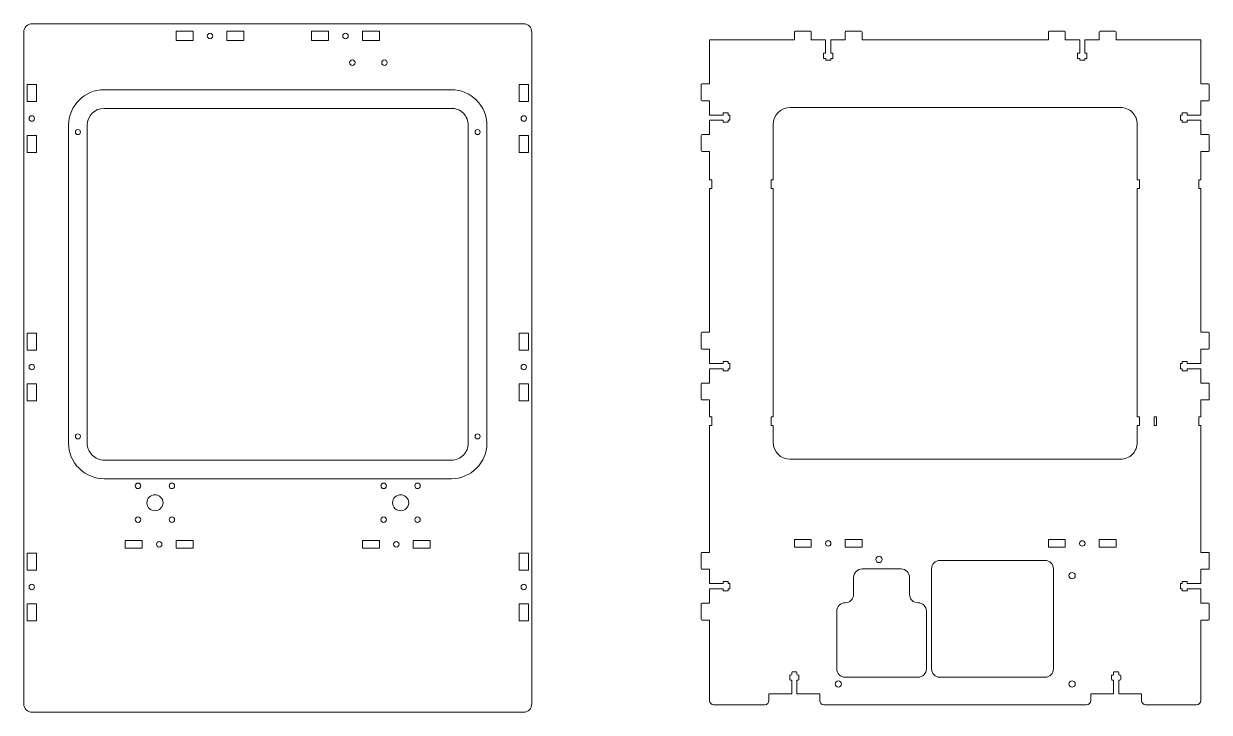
# Model space of a CAD drawing. Header units: millimetres. Extents: x -350 to 1050, y -3 to 474.
# Drawn here: x 350 to 1050, y -3 to 403 of the extents above; entities that cross this region are included whole.
import ezdxf

# ---------------------------------------------------------------- set-up
doc = ezdxf.new("R2010")
doc.units = ezdxf.units.MM
doc.header["$MEASUREMENT"] = 0
doc.layers.get('0').update_dxf_attribs({"linetype": 'CONTINUOUS', "lineweight": 0, "true_color": 0x000000})
doc.layers.add('AcrylicCover', color=3, linetype='CONTINUOUS', lineweight=0)

# ---------------------------------------------------------------- blocks, each defined once
blk = doc.blocks.new('AcrylicCover')
blk.add_lwpolyline([(102.5, 218.8, -0.414215), (123.5, 197.8), (123.5, 10, -0.414214), (102.5, -11), (-102.5, -11, -0.414214), (-123.5, 10), (-123.5, 197.8, -0.414212), (-102.5, 218.8)], format="xyb", close=True)
at = {"linetype": 'Continuous'}
for centre in [(-118, 193.8), (118, 193.8), (-118, 14), (118, 14)]:
    blk.add_circle(centre, 1.5, dxfattribs=at)

msp = doc.modelspace()

# ---------------------------------------------------------------- linework, layer by layer
for p, q in [((355, 403.4), (645, 403.4)), ((350, 1.6), (350, 398.4)), ((440, 393.4), (440, 398.9)), ((450, 398.9), (440, 398.9)), ((450, 393.4), (440, 393.4)), ((450, 398.9), (450, 393.4)), ((470, 393.4), (470, 398.9)), ((480, 398.9), (470, 398.9)), ((480, 393.4), (470, 393.4)), ((480, 398.9), (480, 393.4)), ((520, 393.4), (520, 398.9)), ((530, 398.9), (520, 398.9)), ((530, 393.4), (520, 393.4)), ((530, 398.9), (530, 393.4)), ((550, 393.4), (550, 398.9)), ((560, 398.9), (550, 398.9)), ((560, 393.4), (550, 393.4)), ((560, 398.9), (560, 393.4)), ((650, 398.4), (650, 1.6)), ((755, 393.9), (805, 393.9)), ((755, 393.9), (755, 367.9)), ((805, 393.9), (805, 398.4)), ((805.5, 398.9), (814.5, 398.9)), ((815, 398.4), (815, 393.9)), ((815, 393.9), (823.48, 393.9)), ((823.48, 393.9), (823.48, 385.9)), ((826.5, 393.9), (835, 393.9)), ((826.5, 385.9), (826.5, 393.9)), ((835, 393.9), (835, 398.4)), ((835.5, 398.9), (844.5, 398.9)), ((845, 398.4), (845, 393.9)), ((845, 393.9), (955, 393.9)), ((955, 393.9), (955, 398.4)), ((955.5, 398.9), (964.5, 398.9)), ((965, 398.4), (965, 393.9)), ((965, 393.9), (973.48, 393.9)), ((973.48, 393.9), (973.48, 385.9)), ((976.5, 393.9), (985, 393.9)), ((976.5, 385.9), (976.5, 393.9)), ((985, 393.9), (985, 398.4)), ((985.5, 398.9), (994.5, 398.9)), ((995, 398.4), (995, 393.9)), ((995, 393.9), (1045, 393.9)), ((1045, 393.9), (1045, 367.9)), ((350, 390.41), (350, 390.41)), ((822.25, 385.9), (822.25, 382.9)), ((823.48, 385.9), (822.25, 385.9)), ((827.75, 385.9), (826.5, 385.9)), ((827.75, 385.9), (827.75, 382.9)), ((972.25, 385.9), (972.25, 382.9)), ((973.48, 385.9), (972.25, 385.9)), ((977.75, 385.9), (976.5, 385.9)), ((977.75, 385.9), (977.75, 382.9)), ((822.25, 382.9), (823.5, 382.9)), ((823.5, 381.9), (823.5, 382.9)), ((823.5, 381.9), (826.5, 381.9)), ((826.5, 382.9), (827.75, 382.9)), ((826.5, 381.9), (826.5, 382.9)), ((972.25, 382.9), (973.5, 382.9)), ((973.5, 381.9), (973.5, 382.9)), ((973.5, 381.9), (976.5, 381.9)), ((976.5, 382.9), (977.75, 382.9)), ((976.5, 381.9), (976.5, 382.9)), ((352, 367.4), (357.5, 367.4)), ((352, 367.4), (352, 357.4)), ((357.5, 367.4), (357.5, 357.4)), ((642.5, 357.4), (642.5, 367.4)), ((642.5, 367.4), (648, 367.4)), ((648, 357.4), (648, 367.4)), ((750, 367.4), (750, 358.4)), ((755, 367.9), (750.5, 367.9)), ((1045, 367.9), (1049.5, 367.9)), ((1050, 367.4), (1050, 358.4)), ((357.5, 357.4), (352, 357.4)), ((648, 357.4), (642.5, 357.4)), ((750.5, 357.9), (755, 357.9)), ((755, 357.9), (755, 349.42)), ((1049.5, 357.9), (1045, 357.9)), ((1045, 357.9), (1045, 349.42)), ((763, 350.65), (766, 350.65)), ((763, 349.42), (763, 350.65)), ((766, 350.65), (766, 349.4)), ((802.5, 353.9), (997.5, 353.9)), ((1037, 350.65), (1034, 350.65)), ((1034, 350.65), (1034, 349.4)), ((1037, 349.42), (1037, 350.65)), ((755, 349.42), (763, 349.42)), ((755, 346.4), (755, 337.9)), ((763, 346.4), (755, 346.4)), ((763, 345.15), (763, 346.4)), ((763, 345.15), (766, 345.15)), ((767, 349.4), (766, 349.4)), ((766, 346.4), (766, 345.15)), ((767, 346.4), (766, 346.4)), ((767, 349.4), (767, 346.4)), ((792.5, 311.1), (792.5, 343.9)), ((1007.5, 343.9), (1007.5, 311.1)), ((1033, 349.4), (1034, 349.4)), ((1033, 349.4), (1033, 346.4)), ((1033, 346.4), (1034, 346.4)), ((1034, 346.4), (1034, 345.15)), ((1037, 345.15), (1034, 345.15)), ((1045, 349.42), (1037, 349.42)), ((1037, 345.15), (1037, 346.4)), ((1037, 346.4), (1045, 346.4)), ((1045, 346.4), (1045, 337.9)), ((352, 337.4), (357.5, 337.4)), ((352, 337.4), (352, 327.4)), ((357.5, 337.4), (357.5, 327.4)), ((642.5, 327.4), (642.5, 337.4)), ((642.5, 337.4), (648, 337.4)), ((648, 327.4), (648, 337.4)), ((750, 337.4), (750, 328.4)), ((755, 337.9), (750.5, 337.9)), ((1045, 337.9), (1049.5, 337.9)), ((1050, 337.4), (1050, 328.4)), ((357.5, 327.4), (352, 327.4)), ((648, 327.4), (642.5, 327.4)), ((750.5, 327.9), (755, 327.9)), ((755, 327.9), (755, 311.1)), ((1049.5, 327.9), (1045, 327.9)), ((1045, 327.9), (1045, 311.1)), ((756.25, 311.1), (755, 311.1)), ((756.25, 306.1), (756.25, 311.1)), ((792.5, 311.1), (791.25, 311.1)), ((791.25, 311.1), (791.25, 306.1)), ((1007.5, 311.1), (1008.75, 311.1)), ((1008.75, 311.1), (1008.75, 306.1)), ((1043.75, 306.1), (1043.75, 311.1)), ((1043.75, 311.1), (1045, 311.1)), ((756.25, 306.1), (755, 306.1)), ((755, 306.1), (755, 221.1)), ((792.5, 306.1), (791.25, 306.1)), ((792.5, 171.1), (792.5, 306.1)), ((1007.5, 306.1), (1008.75, 306.1)), ((1007.5, 306.1), (1007.5, 171.1)), ((1043.75, 306.1), (1045, 306.1)), ((1045, 306.1), (1045, 221.1)), ((352, 220.6), (357.5, 220.6)), ((352, 220.6), (352, 210.6)), ((357.5, 220.6), (357.5, 210.6)), ((642.5, 210.6), (642.5, 220.6)), ((642.5, 220.6), (648, 220.6)), ((648, 210.6), (648, 220.6)), ((750, 220.6), (750, 211.6)), ((755, 221.1), (750.5, 221.1)), ((1045, 221.1), (1049.5, 221.1)), ((1050, 220.6), (1050, 211.6)), ((357.5, 210.6), (352, 210.6)), ((648, 210.6), (642.5, 210.6)), ((750.5, 211.1), (755, 211.1)), ((755, 211.1), (755, 202.62)), ((1049.5, 211.1), (1045, 211.1)), ((1045, 211.1), (1045, 202.62)), ((763, 203.85), (766, 203.86)), ((763, 202.62), (763, 203.85)), ((766, 203.86), (766, 202.6)), ((1037, 203.85), (1034, 203.86)), ((1034, 203.86), (1034, 202.6)), ((1037, 202.62), (1037, 203.85)), ((755, 202.62), (763, 202.62)), ((755, 199.6), (755, 191.1)), ((763, 199.6), (755, 199.6)), ((763, 198.35), (763, 199.6)), ((763, 198.35), (766, 198.35)), ((767, 202.6), (766, 202.6)), ((766, 199.6), (766, 198.35)), ((767, 199.6), (766, 199.6)), ((767, 202.6), (767, 199.6)), ((1033, 202.6), (1034, 202.6)), ((1033, 202.6), (1033, 199.6)), ((1033, 199.6), (1034, 199.6)), ((1034, 199.6), (1034, 198.35)), ((1037, 198.35), (1034, 198.35)), ((1045, 202.62), (1037, 202.62)), ((1037, 198.35), (1037, 199.6)), ((1037, 199.6), (1045, 199.6)), ((1045, 199.6), (1045, 191.1)), ((352, 190.6), (357.5, 190.6)), ((352, 190.6), (352, 180.6)), ((357.5, 190.6), (357.5, 180.6)), ((642.5, 180.6), (642.5, 190.6)), ((642.5, 190.6), (648, 190.6)), ((648, 180.6), (648, 190.6)), ((750, 190.6), (750, 181.6)), ((755, 191.1), (750.5, 191.1)), ((1045, 191.1), (1049.5, 191.1)), ((1050, 190.6), (1050, 181.6)), ((357.5, 180.6), (352, 180.6)), ((648, 180.6), (642.5, 180.6)), ((750.5, 181.1), (755, 181.1)), ((755, 181.1), (755, 171.1)), ((1049.5, 181.1), (1045, 181.1)), ((1045, 181.1), (1045, 171.1)), ((756.25, 171.1), (755, 171.1)), ((756.25, 166.1), (756.25, 171.1)), ((792.5, 171.1), (791.25, 171.1)), ((791.25, 171.1), (791.25, 166.1)), ((1007.5, 171.1), (1008.75, 171.1)), ((1008.75, 171.1), (1008.75, 166.1)), ((1017.5, 171.1), (1018.75, 171.1)), ((1017.5, 171.1), (1017.5, 166.1)), ((1018.75, 171.1), (1018.75, 166.1)), ((1043.75, 166.1), (1043.75, 171.1)), ((1043.75, 171.1), (1045, 171.1)), ((756.25, 166.1), (755, 166.1)), ((755, 166.1), (755, 91.1)), ((792.5, 166.1), (791.25, 166.1)), ((792.5, 156.1), (792.5, 166.1)), ((1007.5, 166.1), (1008.75, 166.1)), ((1007.5, 166.1), (1007.5, 156.1)), ((1017.5, 166.1), (1018.75, 166.1)), ((1043.75, 166.1), (1045, 166.1)), ((1045, 166.1), (1045, 91.1)), ((802.5, 146.1), (997.5, 146.1)), ((420, 98.1), (410, 98.1)), ((410, 93.6), (410, 98.1)), ((420, 98.1), (420, 93.6)), ((450, 98.1), (440, 98.1)), ((440, 93.6), (440, 98.1)), ((450, 98.1), (450, 93.6)), ((560, 98.1), (550, 98.1)), ((550, 93.6), (550, 98.1)), ((560, 98.1), (560, 93.6)), ((590, 98.1), (580, 98.1)), ((580, 93.6), (580, 98.1)), ((590, 98.1), (590, 93.6)), ((815, 98.6), (805, 98.6)), ((805, 94.1), (805, 98.6)), ((815, 98.6), (815, 94.1)), ((845, 98.6), (835, 98.6)), ((835, 94.1), (835, 98.6)), ((845, 98.6), (845, 94.1)), ((965, 98.6), (955, 98.6)), ((955, 94.1), (955, 98.6)), ((965, 98.6), (965, 94.1)), ((995, 98.6), (985, 98.6)), ((985, 94.1), (985, 98.6)), ((995, 98.6), (995, 94.1)), ((420, 93.6), (410, 93.6)), ((450, 93.6), (440, 93.6)), ((560, 93.6), (550, 93.6)), ((590, 93.6), (580, 93.6)), ((750.5, 91.1), (755, 91.1)), ((815, 94.1), (805, 94.1)), ((845, 94.1), (835, 94.1)), ((965, 94.1), (955, 94.1)), ((995, 94.1), (985, 94.1)), ((1045, 91.1), (1049.5, 91.1)), ((352, 90.6), (357.5, 90.6)), ((352, 90.6), (352, 80.6)), ((357.5, 90.6), (357.5, 80.6)), ((642.5, 80.6), (642.5, 90.6)), ((642.5, 90.6), (648, 90.6)), ((648, 80.6), (648, 90.6)), ((750, 81.6), (750, 90.6)), ((953, 86.29), (891, 86.29)), ((1050, 90.6), (1050, 81.6)), ((357.5, 80.6), (352, 80.6)), ((648, 80.6), (642.5, 80.6)), ((755, 81.1), (750.5, 81.1)), ((755, 72.6), (755, 81.1)), ((866, 81.29), (845, 81.29)), ((868, 81.29), (866, 81.29)), ((886, 81.29), (886, 22.29)), ((958, 81.29), (958, 22.29)), ((1049.5, 81.1), (1045, 81.1)), ((1045, 81.1), (1045, 72.62)), ((763, 72.6), (755, 72.6)), ((763, 73.85), (766, 73.85)), ((763, 73.85), (763, 72.6)), ((766, 72.6), (766, 73.85)), ((767, 72.6), (766, 72.6)), ((767, 69.6), (767, 72.6)), ((840, 76.29), (840, 66.29)), ((873, 66.29), (873, 76.29)), ((1033, 72.6), (1034, 72.6)), ((1033, 72.6), (1033, 69.6)), ((1037, 73.85), (1034, 73.86)), ((1034, 73.86), (1034, 72.6)), ((1037, 72.62), (1037, 73.85)), ((1045, 72.62), (1037, 72.62)), ((755, 61.1), (755, 69.58)), ((755, 69.58), (763, 69.58)), ((763, 69.58), (763, 68.35)), ((763, 68.35), (766, 68.35)), ((766, 68.35), (766, 69.6)), ((767, 69.6), (766, 69.6)), ((1033, 69.6), (1034, 69.6)), ((1034, 69.6), (1034, 68.35)), ((1037, 68.35), (1034, 68.35)), ((1037, 68.35), (1037, 69.6)), ((1037, 69.6), (1045, 69.6)), ((1045, 69.6), (1045, 61.1)), ((352, 60.6), (357.5, 60.6)), ((352, 60.6), (352, 50.6)), ((357.5, 60.6), (357.5, 50.6)), ((642.5, 50.6), (642.5, 60.6)), ((642.5, 60.6), (648, 60.6)), ((648, 50.6), (648, 60.6)), ((750, 51.6), (750, 60.6)), ((750.5, 61.1), (755, 61.1)), ((830, 22.29), (830, 56.29)), ((835, 61.29), (835, 61.29)), ((878, 61.29), (878, 61.29)), ((883, 22.29), (883, 56.29)), ((1045, 61.1), (1049.5, 61.1)), ((1050, 60.6), (1050, 51.6)), ((357.5, 50.6), (352, 50.6)), ((648, 50.6), (642.5, 50.6)), ((755, 51.1), (750.5, 51.1)), ((755, 51.1), (755, 3.6)), ((1049.5, 51.1), (1045, 51.1)), ((1045, 51.1), (1045, 3.6)), ((802.25, 16.1), (802.25, 18.1)), ((803, 18.6), (802.75, 18.6)), ((802.75, 15.6), (803.5, 15.6)), ((803.5, 20.1), (803.5, 19.1)), ((803.5, 15.6), (803.5, 7.59)), ((806, 20.6), (804, 20.6)), ((806.5, 19.1), (806.5, 20.1)), ((806.52, 15.6), (807.25, 15.6)), ((806.52, 7.6), (806.52, 15.6)), ((807.25, 18.6), (807, 18.6)), ((807.75, 16.1), (807.75, 18.1)), ((835, 17.29), (878, 17.29)), ((891, 17.29), (953, 17.29)), ((992.25, 16.1), (992.25, 18.1)), ((992.75, 18.6), (993, 18.6)), ((993.48, 15.6), (992.75, 15.6)), ((993.48, 7.6), (993.48, 15.6)), ((993.5, 19.1), (993.5, 20.1)), ((994, 20.6), (996, 20.6)), ((996.5, 20.1), (996.5, 19.1)), ((997.25, 15.6), (996.5, 15.6)), ((996.5, 15.6), (996.5, 7.59)), ((997, 18.6), (997.25, 18.6)), ((997.75, 16.1), (997.75, 18.1)), ((790, 3.6), (790, 7.6)), ((803.5, 7.59), (790, 7.6)), ((820, 7.6), (806.52, 7.6)), ((820, 7.6), (820, 3.6)), ((980, 7.6), (980, 3.6)), ((980, 7.6), (993.48, 7.6)), ((996.5, 7.59), (1010, 7.6)), ((1010, 3.6), (1010, 7.6)), ((787.5, 1.1), (757.5, 1.1)), ((977.5, 1.1), (822.5, 1.1)), ((1042.5, 1.1), (1012.5, 1.1)), ((355, -3.4), (645, -3.4))]:
    msp.add_line(p, q)
msp.add_lwpolyline([(602.5, 353.4, -0.414215), (612.5, 343.4), (612.5, 155.6, -0.414214), (602.5, 145.6), (397.5, 145.6, -0.414214), (387.5, 155.6), (387.5, 343.4, -0.414212), (397.5, 353.4)], format="xyb", close=True)
for centre, radius in [((460, 396.15), 1.62), ((540, 396.15), 1.62), ((544, 380.4), 1.62), ((563, 380.4), 1.62), ((354.75, 347.4), 1.62), ((645.25, 347.4), 1.62), ((354.75, 200.6), 1.62), ((645.25, 200.6), 1.62), ((417.49, 130.39), 1.62), ((437.49, 130.39), 1.62), ((562.54, 130.39), 1.62), ((582.54, 130.39), 1.62), ((427.49, 120.39), 4.75), ((572.54, 120.39), 4.75), ((417.49, 110.39), 1.62), ((437.49, 110.39), 1.62), ((562.54, 110.39), 1.62), ((582.54, 110.39), 1.62), ((430, 95.85), 1.62), ((570, 95.85), 1.62), ((825, 96.35), 1.62), ((975, 96.35), 1.62), ((855, 86.91), 1.87), ((969, 77.29), 1.87), ((354.75, 70.6), 1.62), ((645.25, 70.6), 1.62), ((831, 13.29), 1.87), ((969, 13.29), 1.87)]:
    msp.add_circle(centre, radius)
for centre, radius, start, end in [((355, 398.4), 5, 90.00015, 180.00015), ((645, 398.4), 5, 0.00015, 90.00015), ((805.5, 398.4), 0.5, 90, 180), ((814.5, 398.4), 0.5, 0, 90), ((835.5, 398.4), 0.5, 90, 180), ((844.5, 398.4), 0.5, 0, 90), ((955.5, 398.4), 0.5, 90, 180), ((964.5, 398.4), 0.5, 0, 90), ((985.5, 398.4), 0.5, 90, 180), ((994.5, 398.4), 0.5, 0, 90), ((750.5, 367.4), 0.5, 90, 180), ((1049.5, 367.4), 0.5, 360, 90), ((750.5, 358.4), 0.5, 180, 270), ((1049.5, 358.4), 0.5, 270, 360), ((802.5, 343.9), 10, 90.00026, 180.00001), ((997.5, 343.9), 10, 0.00001, 90.00026), ((750.5, 337.4), 0.5, 90, 180), ((1049.5, 337.4), 0.5, 360, 90), ((750.5, 328.4), 0.5, 180, 270), ((1049.5, 328.4), 0.5, 270, 360), ((750.5, 220.6), 0.5, 90, 180), ((1049.5, 220.6), 0.5, 360, 90), ((750.5, 211.6), 0.5, 180, 270), ((1049.5, 211.6), 0.5, 270, 360), ((750.5, 190.6), 0.5, 90, 180), ((1049.5, 190.6), 0.5, 360, 90), ((750.5, 181.6), 0.5, 180, 270), ((1049.5, 181.6), 0.5, 270, 360), ((802.5, 156.1), 10, 180.00001, 270), ((997.5, 156.1), 10, 270, 0.00001), ((750.5, 90.6), 0.5, 90, 180), ((1049.5, 90.6), 0.5, 360, 90), ((891, 81.29), 5, 90, 180), ((953, 81.29), 5, 360, 90), ((750.5, 81.6), 0.5, 180, 270), ((845, 76.29), 5, 90, 180), ((868, 76.29), 5, 360, 90), ((1049.5, 81.6), 0.5, 270, 360), ((835, 66.29), 5, 270, 360), ((878, 66.29), 5, 180, 270), ((750.5, 60.6), 0.5, 90, 180), ((835, 56.29), 5, 90, 180), ((878, 56.29), 5, 360, 90), ((1049.5, 60.6), 0.5, 360, 90), ((750.5, 51.6), 0.5, 180, 270), ((1049.5, 51.6), 0.5, 270, 360), ((835, 22.29), 5, 180, 270), ((878, 22.29), 5, 270, 360), ((891, 22.29), 5, 180, 270), ((953, 22.29), 5, 270, 360), ((802.75, 18.1), 0.5, 90, 179.95195), ((802.75, 16.1), 0.5, 179.95195, 269.94563), ((803, 19.1), 0.5, 270, 0), ((804, 20.1), 0.5, 90, 180), ((806, 20.1), 0.5, 0, 90), ((807, 19.1), 0.5, 180, 270), ((807.25, 18.1), 0.5, 359.9104, 90), ((807.25, 16.1), 0.5, 270.05501, 359.9104), ((992.75, 18.1), 0.5, 90, 180.0896), ((992.75, 16.1), 0.5, 180.0896, 269.94499), ((993, 19.1), 0.5, 270, 0), ((994, 20.1), 0.5, 90, 180), ((996, 20.1), 0.5, 0, 90), ((997, 19.1), 0.5, 180, 270), ((997.25, 18.1), 0.5, 0.04805, 90), ((997.25, 16.1), 0.5, 270.05437, 0.04805), ((355, 1.6), 5, 180.00015, 270.00015), ((645, 1.6), 5, 270.00015, 0.00015), ((757.5, 3.6), 2.5, 180, 270), ((787.5, 3.6), 2.5, 270, 0), ((822.5, 3.6), 2.5, 180, 270), ((977.5, 3.6), 2.5, 270, 0), ((1012.5, 3.6), 2.5, 180, 270), ((1042.5, 3.6), 2.5, 270, 360)]:
    msp.add_arc(centre, radius, start, end)

# ---------------------------------------------------------------- block references
at = {"layer": 'AcrylicCover', "linetype": 'Continuous'}
msp.add_blockref('AcrylicCover', (500, 145.6), dxfattribs=at)

doc.saveas('drawing.dxf')
